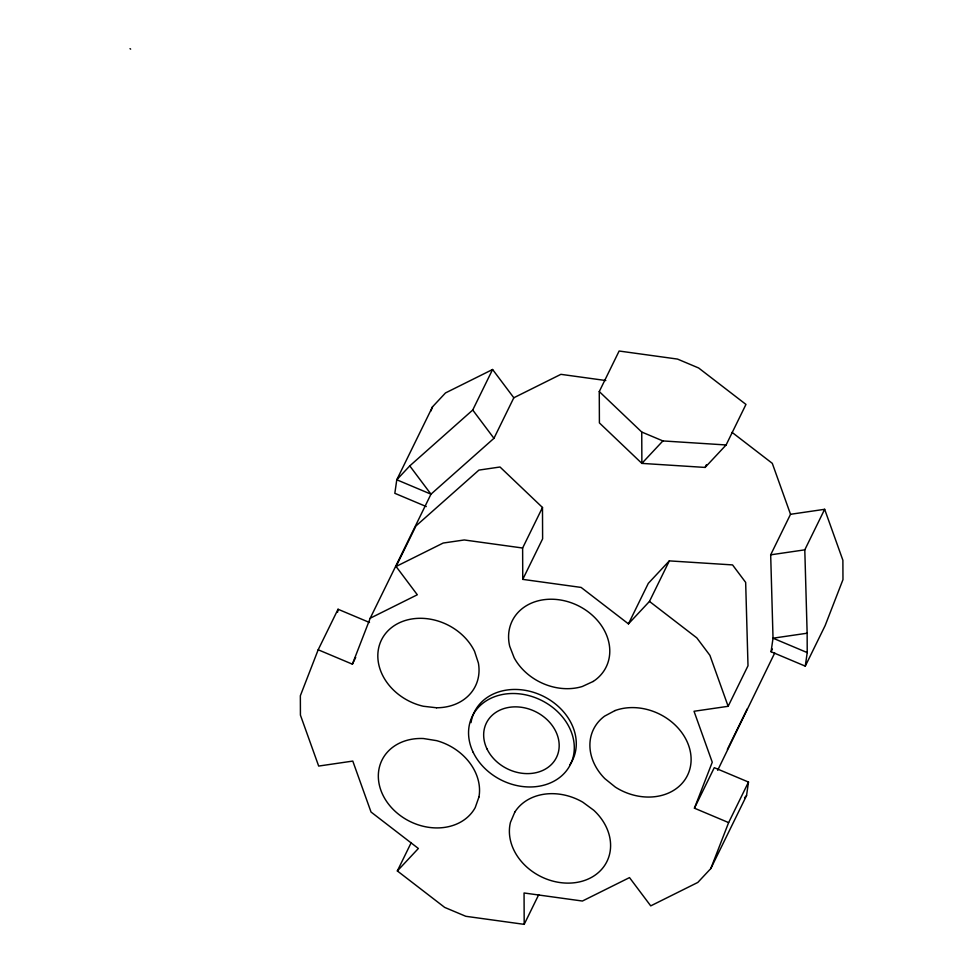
<?xml version="1.0" encoding="UTF-8"?>
<svg xmlns="http://www.w3.org/2000/svg" width="973" height="973" viewBox="0 0 973 973"><rect width="100%" height="100%" fill="white"/><g stroke="black" fill="none" stroke-linecap="round" stroke-linejoin="round"><path stroke-width="1.46" d="M337.607 612.248L338.045 609.244L369.509 622.489M411.251 842.569L397.349 870.944L444.685 907.408L465.824 916.298L524.192 924.35L524.058 892.983L582.413 901.034L629.507 877.597L650.73 905.875L697.811 882.438L710.801 868.561L746.546 795.598L748.492 782.061L714.279 767.661L694.43 808.186L728.631 822.599L748.492 782.061M790.526 514.291L824.654 509.305L842.886 560.253L842.971 579.628L825.14 625.603L805.279 666.14L771.078 651.74L773.024 638.191L770.677 554.829L790.526 514.291L772.294 463.343L732.061 432.365M805.279 666.14L807.225 652.591L807.14 633.216L804.793 549.842L824.654 509.305M338.045 609.244L318.183 649.769L300.353 695.744L300.426 715.119L318.67 766.067L352.785 761.081L371.029 812.029L418.366 848.48L397.349 870.944M430.893 410.995L432.523 406.811L445.5 392.934L492.593 369.497L513.817 397.775L493.956 438.312L430.978 494.175L370.214 618.208L352.384 664.17L318.183 649.769M694.43 808.186L712.26 762.224L694.029 711.275L728.145 706.301L748.006 665.763L745.659 582.401L732.547 564.912L669.315 560.886L648.31 583.35L628.449 623.875L581.112 587.424L522.756 579.373L522.623 548.018L542.484 507.48L500.013 467.004L478.923 470.093L415.945 525.955L396.084 566.481L417.308 594.771L370.214 618.208M774.715 652.992L717.673 770.3M710.801 868.561L728.631 822.599M432.523 406.811L396.777 479.774L394.831 493.311L426.296 506.568M409.767 465.897L430.978 494.175L396.777 479.774L409.767 465.897L472.732 410.022L492.593 369.497M352.384 664.17L355.692 657.42M599.271 391.56L619.132 351.022L677.488 359.073L698.626 367.976L745.963 404.427L726.113 444.965L705.097 467.429L641.876 463.391L599.404 422.914L599.271 391.56L641.742 432.036L662.893 440.927L726.113 444.965M522.756 579.373L542.618 538.847L542.484 507.48M705.097 467.429L706.422 464.717M628.449 623.875L649.465 601.423L669.315 560.886M524.192 924.35L538.75 894.625M771.078 651.74L772.404 649.027M727.366 749.429L747.228 708.891M662.893 440.927L641.876 463.391L641.742 432.036M744.54 797.738L746.546 795.598M513.817 397.775L560.898 374.337L605.79 380.528M396.084 566.481L443.177 543.043L464.267 539.966L522.623 548.018M770.677 554.829L804.793 549.842M807.14 633.216L773.024 638.191L807.225 652.591M130.029 48.65L130.65 49.124M649.465 601.423L696.802 637.874L709.913 655.352L728.145 706.301M472.732 410.022L493.956 438.312M471.005 722.647A54.67 44.624 26.1 0 1 539.723 694.6A54.67 44.624 26.1 0 1 569.971 764.62M478.947 797.009L475.238 807.554A52.335 42.715 26.1 0 1 388.093 803.528A52.335 42.715 26.1 0 1 423.462 738.531L436.67 740.66A52.335 42.715 26.1 0 1 478.947 797.009M514.814 812.114L510.448 822.38A52.335 42.715 26.1 0 0 575.809 882.572A52.335 42.715 26.1 0 0 593.725 810.229L582.803 802.19A52.335 42.715 26.1 0 0 514.814 812.114M615.033 710.57L604.574 716.152A52.335 42.715 26.1 0 0 604.841 778.631L615.35 787.108A52.335 42.715 26.1 0 0 691.11 759.305A52.335 42.715 26.1 0 0 615.033 710.57M593.189 681.453L582.328 686.488A52.335 42.715 26.1 0 1 514.17 657.797L509.718 646.315A52.335 42.715 26.1 0 1 574.654 604.087A52.335 42.715 26.1 0 1 593.189 681.453M436.524 707.772L423.328 706.252A52.335 42.715 26.1 0 1 387.376 631.416A52.335 42.715 26.1 0 1 474.593 651.436L478.388 663.014A52.335 42.715 26.1 0 1 436.524 707.772M486.974 748.894A39.054 31.878 26.1 0 0 552.056 763.829A39.054 31.878 26.1 0 0 525.238 707.991A39.054 31.878 26.1 0 0 486.974 748.894M473.194 752.348A54.67 44.624 26.1 0 0 564.316 773.267A54.67 44.624 26.1 0 0 526.758 695.087A54.67 44.624 26.1 0 0 473.194 752.348"/></g></svg>
